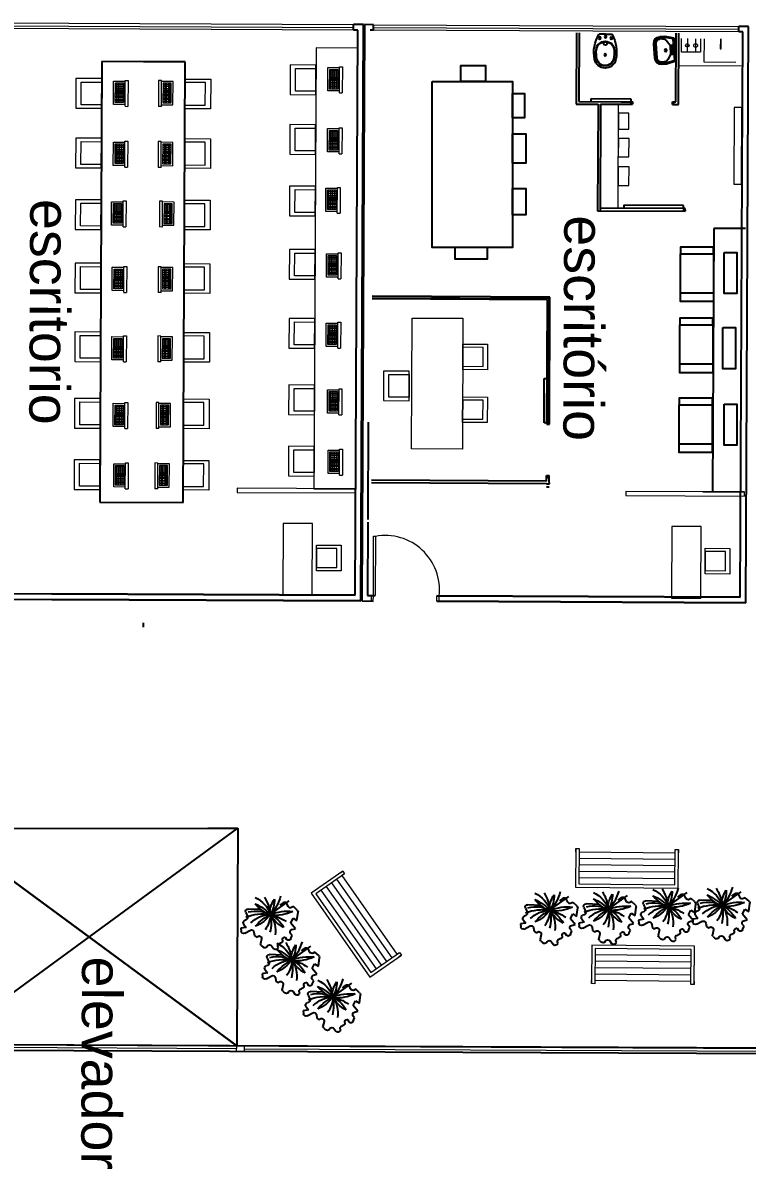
# Model space of a CAD drawing. Header units: metres. Extents: x 322294 to 7190115, y 7390841 to 10157759.
# Drawn here: x 323720.22 to 323731.53, y 7392809.21 to 7392827.11 of the extents above; entities that cross this region are included whole.
import ezdxf

# ---------------------------------------------------------------- set-up
doc = ezdxf.new("R2010")
doc.units = ezdxf.units.M
doc.layers.get('0').update_dxf_attribs({"lineweight": 18})
for name, color, linetype, lineweight in [('ESQUADRIA', 2, 'Continuous', 15), ('linagrossa', 7, 'Continuous', 25), ('MÓVEIS', 7, 'Continuous', 13), ('PISO', 254, 'Continuous', 9), ('VIDRO', 4, 'Continuous', 15)]:
    doc.layers.add(name, color=color, linetype=linetype, lineweight=lineweight)
for name, color, linetype in [('greeb', 92, 'Continuous'), ('HIDRAULICA', 3, 'Continuous'), ('PECAS', 2, 'Continuous')]:
    doc.layers.add(name, color=color, linetype=linetype)
doc.styles.get("Standard").update_dxf_attribs({"font": 'arial.ttf'})

# ---------------------------------------------------------------- blocks, each defined once
blk = doc.blocks.new('tree-pl-31')
at = {"color": 0, "linetype": 'ByBlock'}
for p, q in [((-0.025, 0.096), (-0.862, 0.508)), ((-0.607, 0.471), (-0.458, 0.392)), ((-1.118, 0.086), (-0.991, 0.248)), ((-0.991, 0.248), (-0.91, 0.222)), ((-0.783, 0.29), (-0.75, 0.409)), ((0.314, 0.334), (0.829, 0.44)), ((0.946, 0.317), (0.902, 0.145)), ((0.977, 0.023), (1.035, 0.01)), ((-1.042, -0.33), (-1.136, -0.004)), ((-0.905, -0.207), (-1.042, -0.33)), ((-0.926, -0.64), (-0.782, -0.388)), ((-0.782, -0.388), (-0.905, -0.207)), ((1.118, -0.503), (0.872, -0.418)), ((1.101, -0.136), (1.021, -0.279)), ((1.021, -0.279), (1.238, -0.279)), ((1.238, -0.279), (1.25, -0.398)), ((-0.787, -0.657), (-0.926, -0.64)), ((-0.761, -0.878), (-0.716, -0.812)), ((-0.679, -1.011), (-0.761, -0.878)), ((-0.472, -0.907), (-0.499, -0.99)), ((-0.446, -0.906), (-0.472, -0.907)), ((0.481, -0.835), (0.551, -1.015)), ((0.668, -0.734), (0.62, -0.71)), ((0.74, -0.655), (0.668, -0.734)), ((0.74, -0.513), (0.74, -0.655)), ((-0.214, -1.12), (-0.244, -1.12)), ((-0.14, -1.29), (-0.129, -1.269)), ((-0.077, -1.333), (-0.14, -1.29)), ((0.128, -1.175), (0.069, -1.294)), ((0.32, -1.182), (0.291, -1.15)), ((0.533, -1.094), (0.473, -1.174))]:
    blk.add_line(p, q, dxfattribs=at)
for centre, radius, start, end in [((-0.654, 0.383), 0.1, 62.1589, 164.5493), ((1.134, 1.495), 1.837, 204.0126, 231.1522), ((-1.182, -0.151), 1.219, 11.3557, 42.1465), ((0.929, 0.831), 1.219, 187.747, 218.9832), ((1.485, -0.961), 1.837, 121.9513, 146.5847), ((-1.047, 1.569), 1.837, 303.455, 328.0885), ((1.163, -0.151), 1.219, 124.5644, 168.6443), ((1.805, 0.115), 1.837, 157.6127, 180.8133), ((-1.04, 0.024), 0.1, 141.8627, 196.0799), ((-0.44, -1.708), 1.837, 77.3342, 105.4358), ((-0.44, 1.834), 1.837, 254.5642, 282.6658), ((-0.88, 0.317), 0.1, 252.2434, 344.5493), ((0.679, -1.616), 1.837, 111.5628, 134.1842), ((-1.181, 0.474), 1.219, 305.8088, 342.5666), ((0.68, -0.921), 1.219, 123.7318, 160.4895), ((1.083, -0.411), 1.219, 157.1271, 196.64), ((0.719, -0.892), 1.219, 84.3993, 129.2176), ((-0.565, -1.675), 1.837, 48.9632, 73.7627), ((1.163, 0.343), 1.219, 191.3557, 223.7531), ((1.805, 0.077), 1.837, 179.1867, 202.4381), ((0.558, -1.662), 1.837, 77.2147, 107.9912), ((0.114, -1.127), 1.219, 55.2433, 95.8223), ((0.895, 0.903), 1.219, 222.0761, 257.975), ((0.849, 0.342), 0.1, 345.7453, 101.5547), ((0.999, 0.121), 0.1, 165.7453, 257.3108), ((1.013, -0.088), 0.1, 330.9628, 77.3108), ((0.84, -0.513), 0.1, 71.0828, 180), ((1.151, -0.408), 0.1, 251.0828, 6.0047), ((-0.798, -0.756), 0.1, 325.8594, 83.2062), ((-0.442, -1.006), 0.1, 356.1557, 92.2923), ((0.574, -0.799), 0.1, 62.8336, 201.1591), ((-0.594, -0.959), 0.1, 211.5165, 342.0079), ((-0.242, -1.02), 0.1, 176.1557, 268.7537), ((-0.216, -1.22), 0.1, 330.5417, 88.7537), ((-0.021, -1.25), 0.1, 235.694, 333.9208), ((0.218, -1.219), 0.1, 43.0704, 153.9208), ((0.393, -1.113), 0.1, 223.0704, 322.8351), ((0.453, -1.034), 0.1, 322.8351, 10.9464)]:
    blk.add_arc(centre, radius, start, end, dxfattribs=at)
blk = doc.blocks.new('BANCO DE PRAÇA')
at = {"layer": 'MÓVEIS'}
for p, q in [((-1258.724, -31.249), (-1257.124, -31.249)), ((-1258.724, -31.849), (-1258.724, -31.249)), ((-1258.674, -31.299), (-1257.174, -31.299)), ((-1258.674, -31.849), (-1258.674, -31.299)), ((-1257.174, -31.299), (-1257.174, -31.849)), ((-1257.124, -31.249), (-1257.124, -31.849)), ((-1258.674, -31.399), (-1257.174, -31.399)), ((-1258.674, -31.499), (-1257.174, -31.499)), ((-1258.674, -31.599), (-1257.174, -31.599)), ((-1258.724, -31.799), (-1258.724, -31.849)), ((-1258.724, -31.849), (-1258.674, -31.849)), ((-1258.674, -31.699), (-1257.174, -31.699)), ((-1258.674, -31.799), (-1257.174, -31.799)), ((-1258.674, -31.849), (-1258.674, -31.799)), ((-1257.174, -31.799), (-1257.174, -31.849)), ((-1257.174, -31.849), (-1257.124, -31.849)), ((-1257.124, -31.849), (-1257.124, -31.799))]:
    blk.add_line(p, q, dxfattribs=at)
blk = doc.blocks.new('new block.dwg vaso sanitario')
at = {"layer": 'PECAS', "color": 0}
for q in [(0, 95.742742), (0, -95.742742)]:
    blk.add_line((0, 0), q, dxfattribs=at)
for centre, radius in [((40.000002, 0), 17.500001), ((62.500003, 91.500003), 17.500001), ((325.000014, 0), 15.000001), ((62.500003, -91.500004), 17.500001)]:
    blk.add_circle(centre, radius, dxfattribs=at)
for centre, radius, start, end in [((7.500001, 95.742742), 7.5, 120.612911, 180), ((281.877309, -367.965429), 546.302538, 78.038978, 120.612911), ((257.500011, 0), 145.000006, 94.115245, 180), ((257.500011, 0), 145.000006, 180, 265.884755), ((257.500011, 0), 138.500006, 94.115245, 180), ((257.500011, 0), 138.500006, 180, 265.884755), ((145.000006, 0), 30.000001, 213.541951, 146.458049), ((282.97582, -354.084727), 500.00002, 77.754014, 94.115245), ((282.97582, -354.084727), 493.50002, 77.754014, 94.115245), ((359.829176, 0), 131.170844, 0, 77.754014), ((359.829176, 0), 131.170844, 282.245986, 0), ((359.829176, 0), 137.670844, 0, 77.754014), ((359.829176, 0), 137.670844, 282.245986, 0), ((359.829176, 0), 170.170846, 0, 78.038978), ((359.829176, 0), 170.170846, 281.961022, 0), ((7.500001, -95.742742), 7.5, 180, 239.387089), ((281.877309, 367.965428), 546.302538, 239.387089, 281.961022), ((282.97582, 354.084726), 500.00002, 265.884755, 282.245986), ((282.97582, 354.084726), 493.50002, 265.884755, 282.245986)]:
    blk.add_arc(centre, radius, start, end, dxfattribs=at)
blk = doc.blocks.new('pia de banheiro')
at = {"layer": 'HIDRAULICA', "color": 0}
for p, q in [((-1167.941, -47.098), (-1167.741, -47.048)), ((-1167.941, -47.598), (-1167.941, -47.098)), ((-1167.921, -47.113), (-1167.736, -47.067)), ((-1167.921, -47.582), (-1167.921, -47.113)), ((-1167.841, -47.248), (-1167.767, -47.141)), ((-1167.741, -47.048), (-1167.632, -47.048)), ((-1167.741, -47.068), (-1167.632, -47.068)), ((-1167.685, -47.098), (-1167.632, -47.098)), ((-1167.921, -47.248), (-1167.841, -47.248)), ((-1167.841, -47.248), (-1167.841, -47.448)), ((-1167.541, -47.506), (-1167.541, -47.189)), ((-1167.511, -47.506), (-1167.511, -47.189)), ((-1167.491, -47.506), (-1167.491, -47.189)), ((-1167.941, -47.598), (-1167.741, -47.648)), ((-1167.841, -47.448), (-1167.921, -47.448)), ((-1167.921, -47.582), (-1167.736, -47.628)), ((-1167.841, -47.448), (-1167.771, -47.553)), ((-1167.741, -47.628), (-1167.632, -47.628)), ((-1167.741, -47.648), (-1167.632, -47.648)), ((-1167.687, -47.598), (-1167.632, -47.598))]:
    blk.add_line(p, q, dxfattribs=at)
for centre, radius in [((-1167.881, -47.348), 0.0195), ((-1167.881, -47.298), 0.0183), ((-1167.881, -47.398), 0.0182), ((-1167.741, -47.348), 0.0234)]:
    blk.add_circle(centre, radius, dxfattribs=at)
for centre, radius, start, end in [((-1167.685, -47.198), 0.1, 90, 145.2405), ((-1167.632, -47.189), 0.141, 0, 90), ((-1167.632, -47.189), 0.121, 0, 90), ((-1167.632, -47.189), 0.0914, 0, 90), ((-1167.687, -47.498), 0.1, 213.7272, 270), ((-1167.632, -47.506), 0.0914, 270, 0), ((-1167.632, -47.506), 0.121, 270, 0), ((-1167.632, -47.506), 0.141, 270, 0)]:
    blk.add_arc(centre, radius, start, end, dxfattribs=at)

msp = doc.modelspace()

# ---------------------------------------------------------------- linework, layer by layer
at = {"layer": 'ESQUADRIA'}
msp.add_arc((323725.875, 7392818.257), 0.848, 353.7691, 100.3564, dxfattribs=at)
at = {"layer": 'linagrossa'}
for p, q in [((323725.534, 7392827.083), (323725.38, 7392827.084)), ((323725.38, 7392826.996), (323725.38, 7392827.084)), ((323725.446, 7392826.996), (323725.38, 7392826.996)), ((323725.406, 7392818.171), (323725.446, 7392826.996)), ((323725.493, 7392818.083), (323725.534, 7392827.083)), ((323725.55, 7392827.083), (323725.509, 7392818.083)), ((323725.689, 7392827.082), (323725.55, 7392827.083)), ((323725.689, 7392826.995), (323725.637, 7392826.995)), ((323725.689, 7392826.995), (323725.689, 7392827.082)), ((323728.862, 7392826.955), (323728.857, 7392825.843)), ((323728.903, 7392826.955), (323728.898, 7392825.884)), ((323730.416, 7392825.877), (323730.421, 7392826.948)), ((323730.457, 7392825.835), (323730.462, 7392826.948)), ((323731.395, 7392826.969), (323731.396, 7392827.056)), ((323731.462, 7392826.968), (323731.395, 7392826.969)), ((323731.55, 7392827.056), (323731.396, 7392827.056)), ((323731.421, 7392818.144), (323731.462, 7392826.968)), ((323731.509, 7392818.056), (323731.55, 7392827.056)), ((323721.447, 7392826.507), (323721.416, 7392819.625)), ((323722.749, 7392826.501), (323721.447, 7392826.507)), ((323722.718, 7392819.619), (323722.749, 7392826.501)), ((323728.857, 7392825.843), (323729.198, 7392825.841)), ((323728.898, 7392825.884), (323729.56, 7392825.88)), ((323729.717, 7392825.92), (323729.084, 7392825.923)), ((323729.084, 7392825.923), (323729.084, 7392825.883)), ((323729.198, 7392825.841), (323729.19, 7392824.177)), ((323729.239, 7392825.841), (323729.231, 7392824.177)), ((323729.239, 7392825.841), (323729.56, 7392825.84)), ((323729.56, 7392825.88), (323729.741, 7392825.88)), ((323729.56, 7392825.84), (323729.739, 7392825.839)), ((323729.717, 7392825.88), (323729.717, 7392825.92)), ((323729.717, 7392825.839), (323729.717, 7392825.88)), ((323729.739, 7392825.88), (323729.739, 7392825.839)), ((323729.739, 7392825.839), (323729.739, 7392825.88)), ((323730.36, 7392825.877), (323730.416, 7392825.877)), ((323730.36, 7392825.836), (323730.36, 7392825.877)), ((323730.36, 7392825.836), (323730.457, 7392825.835)), ((323730.381, 7392825.836), (323730.381, 7392825.877)), ((323730.533, 7392824.258), (323729.601, 7392824.263)), ((323729.601, 7392824.263), (323729.601, 7392824.216)), ((323730.533, 7392824.212), (323730.533, 7392824.258)), ((323729.19, 7392824.177), (323730.558, 7392824.171)), ((323730.558, 7392824.212), (323729.231, 7392824.218)), ((323730.533, 7392824.212), (323730.533, 7392824.171)), ((323730.558, 7392824.192), (323730.558, 7392824.212)), ((323730.558, 7392824.192), (323730.558, 7392824.171)), ((323731.005, 7392823.9), (323730.986, 7392819.788)), ((323731.504, 7392823.9), (323731.005, 7392823.9)), ((323728.448, 7392822.829), (323725.671, 7392822.842)), ((323728.407, 7392822.788), (323725.671, 7392822.801)), ((323728.439, 7392820.843), (323728.448, 7392822.829)), ((323728.398, 7392820.843), (323728.407, 7392822.788)), ((323728.358, 7392821.447), (323728.359, 7392821.556)), ((323728.359, 7392821.556), (323728.401, 7392821.555)), ((323728.355, 7392820.866), (323728.358, 7392821.447)), ((323725.609, 7392820.875), (323725.602, 7392819.357)), ((323728.398, 7392820.866), (323728.355, 7392820.866)), ((323728.439, 7392820.866), (323728.398, 7392820.866)), ((323728.418, 7392820.843), (323728.398, 7392820.843)), ((323728.398, 7392820.843), (323728.439, 7392820.843)), ((323728.418, 7392820.843), (323728.418, 7392820.843)), ((323728.394, 7392819.955), (323725.658, 7392819.968)), ((323728.393, 7392819.914), (323725.658, 7392819.927)), ((323728.394, 7392819.955), (323728.394, 7392820.043)), ((323728.394, 7392820.043), (323728.435, 7392820.043)), ((323728.394, 7392820.009), (323728.435, 7392820.009)), ((323728.435, 7392819.955), (323728.435, 7392820.043)), ((323728.44, 7392819.914), (323728.435, 7392819.955)), ((323728.393, 7392819.914), (323728.44, 7392819.914)), ((323728.393, 7392819.867), (323728.434, 7392819.866)), ((323721.416, 7392819.625), (323722.718, 7392819.619)), ((323725.602, 7392819.316), (323725.597, 7392818.17)), ((323719.39, 7392818.2), (323720.667, 7392818.193)), ((323720.667, 7392818.193), (323725.406, 7392818.171)), ((323725.406, 7392818.171), (323720.667, 7392818.193)), ((323725.597, 7392818.17), (323725.717, 7392818.17)), ((323726.683, 7392818.165), (323731.421, 7392818.144)), ((323731.421, 7392818.144), (323726.683, 7392818.165)), ((323719.477, 7392818.112), (323720.667, 7392818.105)), ((323720.667, 7392818.105), (323725.493, 7392818.083)), ((323725.493, 7392818.083), (323720.667, 7392818.105)), ((323725.509, 7392818.083), (323725.688, 7392818.082)), ((323726.683, 7392818.078), (323731.509, 7392818.056)), ((323731.509, 7392818.056), (323726.683, 7392818.078)), ((323722.092, 7392817.742), (323722.092, 7392817.676)), ((323710.236, 7392814.523), (323723.106, 7392814.535)), ((323718.948, 7392814.531), (323723.556, 7392811.135)), ((323723.556, 7392811.135), (323718.948, 7392814.531)), ((323718.951, 7392811.156), (323723.571, 7392814.533)), ((323723.106, 7392814.535), (323723.571, 7392814.533)), ((323723.571, 7392814.533), (323723.556, 7392811.135)), ((323752.76, 7392811.002), (323710.221, 7392811.196)), ((323744.164, 7392811.041), (323718.951, 7392811.156)), ((323752.847, 7392810.914), (323710.096, 7392811.109))]:
    msp.add_line(p, q, dxfattribs=at)
for points in [[(323727.439, 7392826.197), (323727.055, 7392826.197), (323727.055, 7392826.446), (323727.439, 7392826.446)], [(323726.608, 7392826.197), (323727.865, 7392826.197), (323727.865, 7392823.602), (323726.608, 7392823.602)], [(323727.865, 7392826.01), (323728.052, 7392826.01), (323728.052, 7392825.626), (323727.865, 7392825.626)], [(323727.865, 7392825.377), (323728.073, 7392825.377), (323728.073, 7392824.92), (323727.865, 7392824.92)], [(323727.865, 7392824.526), (323728.073, 7392824.526), (323728.073, 7392824.111), (323727.865, 7392824.111)], [(323727.471, 7392823.602), (323726.962, 7392823.602), (323726.962, 7392823.426), (323727.471, 7392823.426)], [(323731.004, 7392823.61), (323730.485, 7392823.61), (323730.485, 7392823.506), (323731.004, 7392823.506)], [(323730.485, 7392823.506), (323731, 7392823.506), (323731, 7392822.759), (323730.485, 7392822.759)], [(323731.171, 7392823.527), (323731.368, 7392823.527), (323731.368, 7392822.883), (323731.171, 7392822.883)], [(323731, 7392822.759), (323730.485, 7392822.759), (323730.485, 7392822.894), (323731, 7392822.894)], [(323730.994, 7392822.5), (323730.475, 7392822.5), (323730.475, 7392822.396), (323730.994, 7392822.396)], [(323730.475, 7392822.396), (323730.99, 7392822.396), (323730.99, 7392821.648), (323730.475, 7392821.648)], [(323731.15, 7392822.352), (323731.347, 7392822.352), (323731.347, 7392821.708), (323731.15, 7392821.708)], [(323730.99, 7392821.648), (323730.475, 7392821.648), (323730.475, 7392821.784), (323730.99, 7392821.784)], [(323730.984, 7392821.251), (323730.465, 7392821.251), (323730.465, 7392821.148), (323730.984, 7392821.148)], [(323730.465, 7392821.148), (323730.98, 7392821.148), (323730.98, 7392820.4), (323730.465, 7392820.4)], [(323731.171, 7392821.158), (323731.368, 7392821.158), (323731.368, 7392820.514), (323731.171, 7392820.514)], [(323730.98, 7392820.4), (323730.465, 7392820.4), (323730.465, 7392820.535), (323730.98, 7392820.535)]]:
    msp.add_lwpolyline(points, close=True, dxfattribs=at)
at = {"layer": 'PISO'}
for p, q in [((323730.502, 7392826.654), (323730.503, 7392826.864)), ((323730.594, 7392826.864), (323730.593, 7392826.654)), ((323730.723, 7392826.863), (323730.722, 7392826.653)), ((323730.799, 7392826.863), (323730.798, 7392826.653)), ((323730.857, 7392826.495), (323730.859, 7392826.863)), ((323731.109, 7392826.862), (323731.108, 7392826.703)), ((323731.12, 7392826.703), (323731.121, 7392826.862)), ((323724.794, 7392826.719), (323724.762, 7392819.836)), ((323725.445, 7392826.716), (323724.794, 7392826.719)), ((323730.793, 7392826.653), (323730.502, 7392826.654)), ((323731.108, 7392826.703), (323731.12, 7392826.703)), ((323721.447, 7392826.507), (323721.416, 7392819.625)), ((323722.098, 7392826.504), (323721.447, 7392826.507)), ((323722.098, 7392826.504), (323722.749, 7392826.501)), ((323722.749, 7392826.501), (323722.718, 7392819.619)), ((323724.978, 7392826.048), (323724.979, 7392826.412)), ((323724.979, 7392826.412), (323725.16, 7392826.411)), ((323725.005, 7392826.077), (323725.007, 7392826.384)), ((323725.007, 7392826.384), (323725.136, 7392826.384)), ((323725.027, 7392826.077), (323725.028, 7392826.384)), ((323725.051, 7392826.384), (323725.05, 7392826.077)), ((323725.081, 7392826.077), (323725.083, 7392826.384)), ((323725.108, 7392826.384), (323725.106, 7392826.077)), ((323725.136, 7392826.384), (323725.134, 7392826.076)), ((323725.158, 7392826.019), (323725.16, 7392826.424)), ((323725.16, 7392826.424), (323725.206, 7392826.424)), ((323725.206, 7392826.424), (323725.202, 7392826.019)), ((323730.459, 7392826.443), (323731.447, 7392826.439)), ((323731.353, 7392826.492), (323730.857, 7392826.495)), ((323721.631, 7392825.836), (323721.632, 7392826.2)), ((323721.632, 7392826.2), (323721.813, 7392826.199)), ((323721.811, 7392825.808), (323721.813, 7392826.213)), ((323721.813, 7392826.213), (323721.859, 7392826.212)), ((323721.859, 7392826.212), (323721.855, 7392825.807)), ((323722.334, 7392826.21), (323722.334, 7392825.805)), ((323722.38, 7392826.21), (323722.334, 7392826.21)), ((323722.378, 7392825.805), (323722.38, 7392826.21)), ((323722.561, 7392826.196), (323722.38, 7392826.197)), ((323722.559, 7392825.832), (323722.561, 7392826.196)), ((323725.006, 7392826.298), (323725.135, 7392826.298)), ((323725.006, 7392826.271), (323725.135, 7392826.27)), ((323725.006, 7392826.251), (323725.135, 7392826.25)), ((323725.006, 7392826.231), (323725.135, 7392826.23)), ((323725.135, 7392826.207), (323725.006, 7392826.208)), ((323725.007, 7392826.361), (323725.136, 7392826.36)), ((323725.007, 7392826.331), (323725.135, 7392826.331)), ((323721.659, 7392825.865), (323721.66, 7392826.172)), ((323721.659, 7392826.019), (323721.788, 7392826.018)), ((323721.66, 7392826.172), (323721.789, 7392826.172)), ((323721.66, 7392826.149), (323721.789, 7392826.148)), ((323721.66, 7392826.119), (323721.789, 7392826.119)), ((323721.66, 7392826.087), (323721.789, 7392826.086)), ((323721.66, 7392826.059), (323721.788, 7392826.058)), ((323721.66, 7392826.039), (323721.788, 7392826.039)), ((323721.68, 7392825.865), (323721.682, 7392826.172)), ((323721.704, 7392826.172), (323721.703, 7392825.865)), ((323721.734, 7392825.865), (323721.736, 7392826.172)), ((323721.761, 7392826.172), (323721.76, 7392825.865)), ((323721.789, 7392826.172), (323721.787, 7392825.865)), ((323722.404, 7392826.169), (323722.403, 7392825.862)), ((323722.532, 7392826.015), (323722.403, 7392826.015)), ((323722.533, 7392826.168), (323722.404, 7392826.169)), ((323722.533, 7392826.145), (323722.404, 7392826.145)), ((323722.533, 7392826.115), (323722.404, 7392826.116)), ((323722.533, 7392826.083), (323722.404, 7392826.083)), ((323722.532, 7392826.055), (323722.404, 7392826.055)), ((323722.532, 7392826.035), (323722.404, 7392826.036)), ((323722.432, 7392826.169), (323722.43, 7392825.862)), ((323722.456, 7392825.862), (323722.457, 7392826.169)), ((323722.489, 7392826.169), (323722.487, 7392825.861)), ((323722.51, 7392825.861), (323722.511, 7392826.168)), ((323722.531, 7392825.861), (323722.533, 7392826.168)), ((323725.158, 7392826.047), (323724.978, 7392826.048)), ((323725.134, 7392826.076), (323725.005, 7392826.077)), ((323725.006, 7392826.182), (323725.135, 7392826.182)), ((323725.135, 7392826.155), (323725.006, 7392826.155)), ((323725.006, 7392826.128), (323725.134, 7392826.127)), ((323725.134, 7392826.104), (323725.006, 7392826.104)), ((323725.158, 7392826.019), (323725.202, 7392826.019)), ((323721.811, 7392825.835), (323721.631, 7392825.836)), ((323721.788, 7392825.996), (323721.659, 7392825.996)), ((323721.659, 7392825.971), (323721.788, 7392825.97)), ((323721.788, 7392825.943), (323721.659, 7392825.944)), ((323721.659, 7392825.916), (323721.788, 7392825.915)), ((323721.788, 7392825.892), (323721.659, 7392825.892)), ((323721.787, 7392825.865), (323721.659, 7392825.865)), ((323722.379, 7392825.833), (323722.559, 7392825.832)), ((323722.403, 7392825.993), (323722.532, 7392825.992)), ((323722.532, 7392825.967), (323722.403, 7392825.967)), ((323722.403, 7392825.94), (323722.532, 7392825.94)), ((323722.532, 7392825.912), (323722.403, 7392825.913)), ((323722.403, 7392825.889), (323722.532, 7392825.888)), ((323722.403, 7392825.862), (323722.531, 7392825.861)), ((323721.811, 7392825.808), (323721.855, 7392825.807)), ((323722.378, 7392825.805), (323722.334, 7392825.805)), ((323724.973, 7392825.096), (323724.975, 7392825.46)), ((323724.975, 7392825.46), (323725.155, 7392825.459)), ((323725.001, 7392825.125), (323725.003, 7392825.432)), ((323725.002, 7392825.409), (323725.131, 7392825.408)), ((323725.002, 7392825.379), (323725.131, 7392825.379)), ((323725.002, 7392825.346), (323725.131, 7392825.346)), ((323725.002, 7392825.319), (323725.131, 7392825.318)), ((323725.002, 7392825.299), (323725.131, 7392825.299)), ((323725.003, 7392825.432), (323725.131, 7392825.432)), ((323725.023, 7392825.125), (323725.024, 7392825.432)), ((323725.047, 7392825.432), (323725.045, 7392825.125)), ((323725.077, 7392825.125), (323725.078, 7392825.432)), ((323725.104, 7392825.432), (323725.102, 7392825.125)), ((323725.131, 7392825.432), (323725.13, 7392825.125)), ((323725.154, 7392825.067), (323725.155, 7392825.473)), ((323725.155, 7392825.473), (323725.202, 7392825.472)), ((323725.202, 7392825.472), (323725.198, 7392825.067)), ((323721.626, 7392824.884), (323721.628, 7392825.248)), ((323721.628, 7392825.248), (323721.809, 7392825.248)), ((323721.654, 7392824.913), (323721.656, 7392825.221)), ((323721.655, 7392825.135), (323721.784, 7392825.134)), ((323721.656, 7392825.221), (323721.785, 7392825.22)), ((323721.656, 7392825.197), (323721.784, 7392825.196)), ((323721.656, 7392825.168), (323721.784, 7392825.167)), ((323721.676, 7392824.913), (323721.677, 7392825.221)), ((323721.7, 7392825.22), (323721.699, 7392824.913)), ((323721.73, 7392824.913), (323721.732, 7392825.22)), ((323721.757, 7392825.22), (323721.755, 7392824.913)), ((323721.785, 7392825.22), (323721.783, 7392824.913)), ((323721.807, 7392824.856), (323721.809, 7392825.261)), ((323721.809, 7392825.261), (323721.855, 7392825.261)), ((323721.855, 7392825.261), (323721.851, 7392824.856)), ((323722.33, 7392825.258), (323722.33, 7392824.853)), ((323722.376, 7392825.258), (323722.33, 7392825.258)), ((323722.374, 7392824.853), (323722.376, 7392825.258)), ((323722.556, 7392825.244), (323722.376, 7392825.245)), ((323722.4, 7392825.217), (323722.398, 7392824.91)), ((323722.528, 7392825.131), (323722.399, 7392825.131)), ((323722.529, 7392825.217), (323722.4, 7392825.217)), ((323722.528, 7392825.193), (323722.4, 7392825.194)), ((323722.528, 7392825.164), (323722.4, 7392825.164)), ((323722.428, 7392825.217), (323722.426, 7392824.91)), ((323722.451, 7392824.91), (323722.453, 7392825.217)), ((323722.484, 7392825.217), (323722.483, 7392824.91)), ((323722.506, 7392824.91), (323722.507, 7392825.217)), ((323722.527, 7392824.909), (323722.529, 7392825.217)), ((323722.555, 7392824.88), (323722.556, 7392825.244)), ((323725.13, 7392825.203), (323725.001, 7392825.204)), ((323725.001, 7392825.176), (323725.13, 7392825.175)), ((323725.13, 7392825.152), (323725.001, 7392825.152)), ((323725.13, 7392825.125), (323725.001, 7392825.125)), ((323725.002, 7392825.279), (323725.131, 7392825.278)), ((323725.131, 7392825.255), (323725.002, 7392825.256)), ((323725.002, 7392825.231), (323725.13, 7392825.23)), ((323721.655, 7392825.107), (323721.784, 7392825.107)), ((323721.655, 7392825.088), (323721.784, 7392825.087)), ((323721.655, 7392825.067), (323721.784, 7392825.066)), ((323721.784, 7392825.044), (323721.655, 7392825.044)), ((323721.655, 7392825.019), (323721.784, 7392825.018)), ((323721.784, 7392824.991), (323721.655, 7392824.992)), ((323721.655, 7392824.964), (323721.783, 7392824.964)), ((323721.783, 7392824.94), (323721.655, 7392824.941)), ((323722.528, 7392825.103), (323722.399, 7392825.104)), ((323722.528, 7392825.083), (323722.399, 7392825.084)), ((323722.528, 7392825.063), (323722.399, 7392825.064)), ((323722.399, 7392825.041), (323722.528, 7392825.04)), ((323722.528, 7392825.015), (323722.399, 7392825.015)), ((323722.399, 7392824.988), (323722.528, 7392824.988)), ((323722.527, 7392824.96), (323722.399, 7392824.961)), ((323725.154, 7392825.095), (323724.973, 7392825.096)), ((323725.154, 7392825.067), (323725.198, 7392825.067)), ((323721.807, 7392824.883), (323721.626, 7392824.884)), ((323721.783, 7392824.913), (323721.654, 7392824.913)), ((323721.807, 7392824.856), (323721.851, 7392824.856)), ((323722.374, 7392824.853), (323722.33, 7392824.853)), ((323722.374, 7392824.881), (323722.555, 7392824.88)), ((323722.398, 7392824.91), (323722.527, 7392824.909)), ((323722.399, 7392824.937), (323722.527, 7392824.937)), ((323724.945, 7392824.166), (323724.947, 7392824.53)), ((323724.947, 7392824.53), (323725.127, 7392824.529)), ((323724.973, 7392824.195), (323724.974, 7392824.502)), ((323724.974, 7392824.502), (323725.103, 7392824.501)), ((323724.974, 7392824.478), (323725.103, 7392824.478)), ((323724.974, 7392824.449), (323725.103, 7392824.448)), ((323724.974, 7392824.416), (323725.103, 7392824.415)), ((323724.994, 7392824.195), (323724.996, 7392824.502)), ((323725.018, 7392824.502), (323725.017, 7392824.195)), ((323725.049, 7392824.194), (323725.05, 7392824.502)), ((323725.075, 7392824.501), (323725.074, 7392824.194)), ((323725.103, 7392824.501), (323725.102, 7392824.194)), ((323725.125, 7392824.137), (323725.127, 7392824.542)), ((323725.127, 7392824.542), (323725.173, 7392824.542)), ((323725.173, 7392824.542), (323725.17, 7392824.137)), ((323721.598, 7392823.954), (323721.6, 7392824.318)), ((323721.6, 7392824.318), (323721.78, 7392824.317)), ((323721.626, 7392823.983), (323721.628, 7392824.29)), ((323721.627, 7392824.267), (323721.756, 7392824.266)), ((323721.627, 7392824.237), (323721.756, 7392824.237)), ((323721.628, 7392824.29), (323721.756, 7392824.29)), ((323721.648, 7392823.983), (323721.649, 7392824.29)), ((323721.672, 7392824.29), (323721.67, 7392823.983)), ((323721.702, 7392823.983), (323721.703, 7392824.29)), ((323721.729, 7392824.29), (323721.727, 7392823.983)), ((323721.756, 7392824.29), (323721.755, 7392823.982)), ((323721.779, 7392823.925), (323721.781, 7392824.33)), ((323721.781, 7392824.33), (323721.827, 7392824.33)), ((323721.827, 7392824.33), (323721.823, 7392823.925)), ((323722.35, 7392824.328), (323722.35, 7392823.923)), ((323722.396, 7392824.328), (323722.35, 7392824.328)), ((323722.394, 7392823.922), (323722.396, 7392824.328)), ((323722.576, 7392824.313), (323722.396, 7392824.314)), ((323722.42, 7392824.286), (323722.418, 7392823.979)), ((323722.548, 7392824.262), (323722.419, 7392824.263)), ((323722.548, 7392824.233), (323722.419, 7392824.233)), ((323722.548, 7392824.286), (323722.42, 7392824.286)), ((323722.447, 7392824.286), (323722.446, 7392823.979)), ((323722.471, 7392823.979), (323722.473, 7392824.286)), ((323722.504, 7392824.286), (323722.503, 7392823.979)), ((323722.525, 7392823.979), (323722.527, 7392824.286)), ((323722.547, 7392823.979), (323722.548, 7392824.286)), ((323722.575, 7392823.949), (323722.576, 7392824.313)), ((323725.102, 7392824.325), (323724.973, 7392824.326)), ((323724.973, 7392824.3), (323725.102, 7392824.3)), ((323725.102, 7392824.273), (323724.973, 7392824.273)), ((323724.973, 7392824.245), (323725.102, 7392824.245)), ((323725.102, 7392824.221), (323724.973, 7392824.222)), ((323724.974, 7392824.388), (323725.103, 7392824.388)), ((323724.974, 7392824.369), (323725.102, 7392824.368)), ((323724.974, 7392824.348), (323725.102, 7392824.348)), ((323721.627, 7392824.204), (323721.756, 7392824.204)), ((323721.627, 7392824.177), (323721.756, 7392824.176)), ((323721.627, 7392824.157), (323721.756, 7392824.156)), ((323721.627, 7392824.137), (323721.756, 7392824.136)), ((323721.756, 7392824.113), (323721.627, 7392824.114)), ((323721.627, 7392824.089), (323721.755, 7392824.088)), ((323721.755, 7392824.061), (323721.627, 7392824.061)), ((323722.418, 7392824.058), (323722.547, 7392824.057)), ((323722.548, 7392824.2), (323722.419, 7392824.201)), ((323722.548, 7392824.172), (323722.419, 7392824.173)), ((323722.548, 7392824.153), (323722.419, 7392824.153)), ((323722.548, 7392824.132), (323722.419, 7392824.133)), ((323722.419, 7392824.11), (323722.547, 7392824.11)), ((323722.547, 7392824.084), (323722.419, 7392824.085)), ((323725.126, 7392824.165), (323724.945, 7392824.166)), ((323725.102, 7392824.194), (323724.973, 7392824.195)), ((323725.125, 7392824.137), (323725.17, 7392824.137)), ((323721.779, 7392823.953), (323721.598, 7392823.954)), ((323721.626, 7392824.034), (323721.755, 7392824.033)), ((323721.755, 7392824.01), (323721.626, 7392824.01)), ((323721.755, 7392823.982), (323721.626, 7392823.983)), ((323721.779, 7392823.925), (323721.823, 7392823.925)), ((323722.394, 7392823.922), (323722.35, 7392823.923)), ((323722.394, 7392823.95), (323722.575, 7392823.949)), ((323722.547, 7392824.03), (323722.418, 7392824.03)), ((323722.418, 7392824.006), (323722.547, 7392824.006)), ((323722.418, 7392823.979), (323722.547, 7392823.979)), ((323725.137, 7392823.113), (323725.139, 7392823.518)), ((323725.139, 7392823.518), (323725.185, 7392823.517)), ((323725.185, 7392823.517), (323725.181, 7392823.112)), ((323724.957, 7392823.141), (323724.958, 7392823.505)), ((323724.958, 7392823.505), (323725.139, 7392823.504)), ((323724.985, 7392823.17), (323724.986, 7392823.477)), ((323724.985, 7392823.344), (323725.114, 7392823.344)), ((323724.986, 7392823.477), (323725.115, 7392823.477)), ((323724.986, 7392823.454), (323725.115, 7392823.453)), ((323724.986, 7392823.424), (323725.115, 7392823.424)), ((323724.986, 7392823.392), (323725.114, 7392823.391)), ((323724.986, 7392823.364), (323725.114, 7392823.363)), ((323725.006, 7392823.17), (323725.008, 7392823.477)), ((323725.03, 7392823.477), (323725.029, 7392823.17)), ((323725.06, 7392823.17), (323725.062, 7392823.477)), ((323725.087, 7392823.477), (323725.086, 7392823.17)), ((323725.115, 7392823.477), (323725.113, 7392823.17)), ((323721.61, 7392822.929), (323721.612, 7392823.293)), ((323721.612, 7392823.293), (323721.792, 7392823.293)), ((323721.638, 7392822.959), (323721.639, 7392823.266)), ((323721.639, 7392823.266), (323721.768, 7392823.265)), ((323721.639, 7392823.242), (323721.768, 7392823.241)), ((323721.639, 7392823.213), (323721.768, 7392823.212)), ((323721.639, 7392823.18), (323721.768, 7392823.179)), ((323721.639, 7392823.152), (323721.768, 7392823.152)), ((323721.659, 7392822.958), (323721.661, 7392823.266)), ((323721.683, 7392823.265), (323721.682, 7392822.958)), ((323721.714, 7392822.958), (323721.715, 7392823.265)), ((323721.74, 7392823.265), (323721.739, 7392822.958)), ((323721.768, 7392823.265), (323721.767, 7392822.958)), ((323721.79, 7392822.901), (323721.792, 7392823.306)), ((323721.792, 7392823.306), (323721.838, 7392823.306)), ((323721.838, 7392823.306), (323721.835, 7392822.901)), ((323722.329, 7392823.303), (323722.329, 7392822.898)), ((323722.375, 7392823.303), (323722.329, 7392823.303)), ((323722.373, 7392822.898), (323722.375, 7392823.303)), ((323722.555, 7392823.289), (323722.375, 7392823.29)), ((323722.398, 7392823.262), (323722.397, 7392822.955)), ((323722.527, 7392823.262), (323722.398, 7392823.262)), ((323722.527, 7392823.238), (323722.398, 7392823.238)), ((323722.527, 7392823.209), (323722.398, 7392823.209)), ((323722.527, 7392823.176), (323722.398, 7392823.176)), ((323722.527, 7392823.148), (323722.398, 7392823.149)), ((323722.426, 7392823.262), (323722.425, 7392822.955)), ((323722.45, 7392822.955), (323722.451, 7392823.262)), ((323722.483, 7392823.262), (323722.482, 7392822.955)), ((323722.504, 7392822.955), (323722.506, 7392823.262)), ((323722.526, 7392822.954), (323722.527, 7392823.262)), ((323722.553, 7392822.925), (323722.555, 7392823.289)), ((323724.985, 7392823.324), (323725.114, 7392823.323)), ((323725.114, 7392823.3), (323724.985, 7392823.301)), ((323724.985, 7392823.276), (323725.114, 7392823.275)), ((323725.114, 7392823.248), (323724.985, 7392823.249)), ((323724.985, 7392823.221), (323725.114, 7392823.22)), ((323725.114, 7392823.197), (323724.985, 7392823.197)), ((323725.113, 7392823.17), (323724.985, 7392823.17)), ((323721.767, 7392823.089), (323721.638, 7392823.089)), ((323721.638, 7392823.064), (323721.767, 7392823.063)), ((323721.767, 7392823.036), (323721.638, 7392823.037)), ((323721.638, 7392823.009), (323721.767, 7392823.009)), ((323721.767, 7392822.985), (323721.638, 7392822.986)), ((323721.639, 7392823.133), (323721.767, 7392823.132)), ((323721.639, 7392823.112), (323721.767, 7392823.112)), ((323722.397, 7392823.033), (323722.526, 7392823.033)), ((323722.526, 7392823.005), (323722.397, 7392823.006)), ((323722.397, 7392822.982), (323722.526, 7392822.982)), ((323722.527, 7392823.128), (323722.398, 7392823.129)), ((323722.527, 7392823.108), (323722.398, 7392823.109)), ((323722.398, 7392823.086), (323722.526, 7392823.085)), ((323722.526, 7392823.06), (323722.398, 7392823.06)), ((323725.137, 7392823.14), (323724.957, 7392823.141)), ((323725.137, 7392823.113), (323725.181, 7392823.112)), ((323721.791, 7392822.928), (323721.61, 7392822.929)), ((323721.767, 7392822.958), (323721.638, 7392822.959)), ((323721.79, 7392822.901), (323721.835, 7392822.901)), ((323722.373, 7392822.898), (323722.329, 7392822.898)), ((323722.373, 7392822.926), (323722.553, 7392822.925)), ((323722.397, 7392822.955), (323722.526, 7392822.954)), ((323725.132, 7392822.03), (323725.134, 7392822.435)), ((323725.134, 7392822.435), (323725.18, 7392822.435)), ((323725.18, 7392822.435), (323725.176, 7392822.03)), ((323724.952, 7392822.058), (323724.953, 7392822.423)), ((323724.953, 7392822.423), (323725.134, 7392822.422)), ((323724.98, 7392822.088), (323724.981, 7392822.395)), ((323724.981, 7392822.395), (323725.11, 7392822.394)), ((323724.981, 7392822.371), (323725.11, 7392822.371)), ((323724.981, 7392822.342), (323725.11, 7392822.341)), ((323724.981, 7392822.309), (323725.109, 7392822.308)), ((323724.981, 7392822.281), (323725.109, 7392822.281)), ((323724.981, 7392822.262), (323725.109, 7392822.261)), ((323725.001, 7392822.088), (323725.003, 7392822.395)), ((323725.025, 7392822.395), (323725.024, 7392822.087)), ((323725.055, 7392822.087), (323725.057, 7392822.394)), ((323725.082, 7392822.394), (323725.081, 7392822.087)), ((323725.11, 7392822.394), (323725.108, 7392822.087)), ((323721.605, 7392821.847), (323721.607, 7392822.211)), ((323721.607, 7392822.211), (323721.787, 7392822.21)), ((323721.633, 7392821.876), (323721.634, 7392822.183)), ((323721.634, 7392822.183), (323721.763, 7392822.182)), ((323721.634, 7392822.159), (323721.763, 7392822.159)), ((323721.634, 7392822.13), (323721.763, 7392822.129)), ((323721.634, 7392822.097), (323721.763, 7392822.097)), ((323721.654, 7392821.876), (323721.656, 7392822.183)), ((323721.679, 7392822.183), (323721.677, 7392821.876)), ((323721.709, 7392821.876), (323721.71, 7392822.183)), ((323721.735, 7392822.183), (323721.734, 7392821.875)), ((323721.763, 7392822.182), (323721.762, 7392821.875)), ((323721.785, 7392821.818), (323721.787, 7392822.223)), ((323721.787, 7392822.223), (323721.833, 7392822.223)), ((323721.833, 7392822.223), (323721.83, 7392821.818)), ((323722.324, 7392822.221), (323722.324, 7392821.816)), ((323722.37, 7392822.22), (323722.324, 7392822.221)), ((323722.368, 7392821.815), (323722.37, 7392822.22)), ((323722.55, 7392822.206), (323722.37, 7392822.207)), ((323722.394, 7392822.179), (323722.392, 7392821.872)), ((323722.522, 7392822.155), (323722.393, 7392822.156)), ((323722.522, 7392822.126), (323722.393, 7392822.126)), ((323722.522, 7392822.093), (323722.393, 7392822.094)), ((323722.522, 7392822.179), (323722.394, 7392822.179)), ((323722.421, 7392822.179), (323722.42, 7392821.872)), ((323722.445, 7392821.872), (323722.447, 7392822.179)), ((323722.478, 7392822.179), (323722.477, 7392821.872)), ((323722.499, 7392821.872), (323722.501, 7392822.179)), ((323722.521, 7392821.872), (323722.522, 7392822.179)), ((323722.549, 7392821.842), (323722.55, 7392822.206)), ((323724.98, 7392822.241), (323725.109, 7392822.241)), ((323725.109, 7392822.218), (323724.98, 7392822.218)), ((323724.98, 7392822.193), (323725.109, 7392822.192)), ((323725.109, 7392822.165), (323724.98, 7392822.166)), ((323724.98, 7392822.138), (323725.109, 7392822.138)), ((323725.109, 7392822.114), (323724.98, 7392822.115)), ((323725.108, 7392822.087), (323724.98, 7392822.088)), ((323721.633, 7392821.981), (323721.762, 7392821.981)), ((323721.762, 7392821.954), (323721.633, 7392821.954)), ((323721.633, 7392821.927), (323721.762, 7392821.926)), ((323721.762, 7392821.902), (323721.633, 7392821.903)), ((323721.634, 7392822.07), (323721.763, 7392822.069)), ((323721.634, 7392822.05), (323721.763, 7392822.049)), ((323721.634, 7392822.029), (323721.762, 7392822.029)), ((323721.762, 7392822.006), (323721.634, 7392822.007)), ((323722.392, 7392821.951), (323722.521, 7392821.95)), ((323722.521, 7392821.922), (323722.392, 7392821.923)), ((323722.392, 7392821.899), (323722.521, 7392821.899)), ((323722.522, 7392822.065), (323722.393, 7392822.066)), ((323722.522, 7392822.046), (323722.393, 7392822.046)), ((323722.522, 7392822.025), (323722.393, 7392822.026)), ((323722.393, 7392822.003), (323722.521, 7392822.003)), ((323722.521, 7392821.977), (323722.393, 7392821.978)), ((323725.132, 7392822.058), (323724.952, 7392822.058)), ((323725.132, 7392822.03), (323725.176, 7392822.03)), ((323721.786, 7392821.846), (323721.605, 7392821.847)), ((323721.762, 7392821.875), (323721.633, 7392821.876)), ((323721.785, 7392821.818), (323721.83, 7392821.818)), ((323722.368, 7392821.815), (323722.324, 7392821.816)), ((323722.368, 7392821.843), (323722.549, 7392821.842)), ((323722.392, 7392821.872), (323722.521, 7392821.872)), ((323724.971, 7392821.018), (323724.973, 7392821.382)), ((323724.973, 7392821.382), (323725.153, 7392821.381)), ((323725.151, 7392820.989), (323725.153, 7392821.394)), ((323725.153, 7392821.394), (323725.199, 7392821.394)), ((323725.199, 7392821.394), (323725.196, 7392820.989)), ((323721.805, 7392820.777), (323721.807, 7392821.183)), ((323721.807, 7392821.183), (323721.853, 7392821.182)), ((323721.853, 7392821.182), (323721.849, 7392820.777)), ((323722.295, 7392821.18), (323722.295, 7392820.775)), ((323722.341, 7392821.18), (323722.295, 7392821.18)), ((323722.339, 7392820.775), (323722.341, 7392821.18)), ((323724.999, 7392821.047), (323725, 7392821.354)), ((323725, 7392821.354), (323725.129, 7392821.353)), ((323725, 7392821.33), (323725.129, 7392821.33)), ((323725, 7392821.301), (323725.129, 7392821.3)), ((323725, 7392821.268), (323725.129, 7392821.268)), ((323725, 7392821.241), (323725.129, 7392821.24)), ((323725, 7392821.221), (323725.129, 7392821.22)), ((323725, 7392821.201), (323725.128, 7392821.2)), ((323725.02, 7392821.047), (323725.022, 7392821.354)), ((323725.045, 7392821.354), (323725.043, 7392821.047)), ((323725.075, 7392821.047), (323725.076, 7392821.354)), ((323725.101, 7392821.354), (323725.1, 7392821.046)), ((323725.129, 7392821.353), (323725.128, 7392821.046)), ((323721.624, 7392820.806), (323721.626, 7392821.17)), ((323721.626, 7392821.17), (323721.806, 7392821.169)), ((323721.652, 7392820.835), (323721.654, 7392821.142)), ((323721.653, 7392821.119), (323721.782, 7392821.118)), ((323721.653, 7392821.089), (323721.782, 7392821.089)), ((323721.653, 7392821.056), (323721.782, 7392821.056)), ((323721.653, 7392821.029), (323721.782, 7392821.028)), ((323721.653, 7392821.009), (323721.782, 7392821.009)), ((323721.654, 7392821.142), (323721.782, 7392821.142)), ((323721.674, 7392820.835), (323721.675, 7392821.142)), ((323721.698, 7392821.142), (323721.696, 7392820.835)), ((323721.728, 7392820.835), (323721.729, 7392821.142)), ((323721.755, 7392821.142), (323721.753, 7392820.835)), ((323721.782, 7392821.142), (323721.781, 7392820.835)), ((323722.521, 7392821.166), (323722.341, 7392821.167)), ((323722.365, 7392821.139), (323722.363, 7392820.832)), ((323722.493, 7392821.053), (323722.364, 7392821.053)), ((323722.493, 7392821.025), (323722.364, 7392821.026)), ((323722.493, 7392821.005), (323722.364, 7392821.006)), ((323722.494, 7392821.138), (323722.365, 7392821.139)), ((323722.493, 7392821.115), (323722.365, 7392821.115)), ((323722.493, 7392821.085), (323722.365, 7392821.086)), ((323722.393, 7392821.139), (323722.391, 7392820.832)), ((323722.416, 7392820.832), (323722.418, 7392821.139)), ((323722.449, 7392821.139), (323722.448, 7392820.832)), ((323722.471, 7392820.831), (323722.472, 7392821.139)), ((323722.492, 7392820.831), (323722.494, 7392821.138)), ((323722.52, 7392820.802), (323722.521, 7392821.166)), ((323725.152, 7392821.017), (323724.971, 7392821.018)), ((323724.999, 7392821.152), (323725.128, 7392821.152)), ((323725.128, 7392821.125), (323724.999, 7392821.125)), ((323724.999, 7392821.098), (323725.128, 7392821.097)), ((323725.128, 7392821.073), (323724.999, 7392821.074)), ((323725.128, 7392821.046), (323724.999, 7392821.047)), ((323725.128, 7392821.177), (323725, 7392821.178)), ((323721.652, 7392820.886), (323721.781, 7392820.885)), ((323721.781, 7392820.862), (323721.652, 7392820.862)), ((323721.781, 7392820.835), (323721.652, 7392820.835)), ((323721.653, 7392820.989), (323721.782, 7392820.988)), ((323721.782, 7392820.965), (323721.653, 7392820.966)), ((323721.653, 7392820.941), (323721.781, 7392820.94)), ((323721.781, 7392820.913), (323721.653, 7392820.914)), ((323722.363, 7392820.859), (323722.492, 7392820.858)), ((323722.363, 7392820.832), (323722.492, 7392820.831)), ((323722.493, 7392820.985), (323722.364, 7392820.985)), ((323722.364, 7392820.963), (323722.493, 7392820.962)), ((323722.493, 7392820.937), (323722.364, 7392820.937)), ((323722.364, 7392820.91), (323722.493, 7392820.91)), ((323722.492, 7392820.882), (323722.364, 7392820.883)), ((323725.151, 7392820.989), (323725.196, 7392820.989)), ((323721.805, 7392820.805), (323721.624, 7392820.806)), ((323721.805, 7392820.777), (323721.849, 7392820.777)), ((323722.339, 7392820.775), (323722.295, 7392820.775)), ((323722.339, 7392820.803), (323722.52, 7392820.802)), ((323724.981, 7392820.075), (323724.982, 7392820.439)), ((323724.982, 7392820.439), (323725.163, 7392820.438)), ((323725.009, 7392820.104), (323725.01, 7392820.411)), ((323725.009, 7392820.298), (323725.138, 7392820.297)), ((323725.01, 7392820.411), (323725.139, 7392820.411)), ((323725.01, 7392820.388), (323725.139, 7392820.387)), ((323725.01, 7392820.358), (323725.138, 7392820.358)), ((323725.01, 7392820.326), (323725.138, 7392820.325)), ((323725.03, 7392820.104), (323725.031, 7392820.411)), ((323725.054, 7392820.411), (323725.053, 7392820.104)), ((323725.084, 7392820.104), (323725.086, 7392820.411)), ((323725.111, 7392820.411), (323725.11, 7392820.104)), ((323725.139, 7392820.411), (323725.137, 7392820.104)), ((323725.161, 7392820.047), (323725.163, 7392820.452)), ((323725.163, 7392820.452), (323725.209, 7392820.451)), ((323725.209, 7392820.451), (323725.205, 7392820.046)), ((323721.634, 7392819.863), (323721.636, 7392820.227)), ((323721.636, 7392820.227), (323721.816, 7392820.227)), ((323721.662, 7392819.893), (323721.663, 7392820.2)), ((323721.663, 7392820.2), (323721.792, 7392820.199)), ((323721.663, 7392820.176), (323721.792, 7392820.175)), ((323721.663, 7392820.147), (323721.792, 7392820.146)), ((323721.663, 7392820.114), (323721.792, 7392820.113)), ((323721.683, 7392819.892), (323721.685, 7392820.2)), ((323721.707, 7392820.199), (323721.706, 7392819.892)), ((323721.738, 7392819.892), (323721.739, 7392820.199)), ((323721.764, 7392820.199), (323721.763, 7392819.892)), ((323721.792, 7392820.199), (323721.791, 7392819.892)), ((323721.814, 7392819.835), (323721.816, 7392820.24)), ((323721.816, 7392820.24), (323721.862, 7392820.24)), ((323721.862, 7392820.24), (323721.858, 7392819.835)), ((323722.277, 7392820.238), (323722.277, 7392819.833)), ((323722.323, 7392820.237), (323722.277, 7392820.238)), ((323722.321, 7392819.832), (323722.323, 7392820.237)), ((323722.503, 7392820.223), (323722.323, 7392820.224)), ((323722.347, 7392820.196), (323722.345, 7392819.889)), ((323722.475, 7392820.172), (323722.346, 7392820.173)), ((323722.475, 7392820.143), (323722.346, 7392820.143)), ((323722.475, 7392820.11), (323722.346, 7392820.111)), ((323722.475, 7392820.196), (323722.347, 7392820.196)), ((323722.374, 7392820.196), (323722.373, 7392819.889)), ((323722.398, 7392819.889), (323722.4, 7392820.196)), ((323722.431, 7392820.196), (323722.43, 7392819.889)), ((323722.453, 7392819.889), (323722.454, 7392820.196)), ((323722.474, 7392819.889), (323722.475, 7392820.196)), ((323722.502, 7392819.859), (323722.503, 7392820.223)), ((323725.009, 7392820.278), (323725.138, 7392820.278)), ((323725.009, 7392820.258), (323725.138, 7392820.257)), ((323725.138, 7392820.234), (323725.009, 7392820.235)), ((323725.009, 7392820.21), (323725.138, 7392820.209)), ((323725.138, 7392820.182), (323725.009, 7392820.183)), ((323725.009, 7392820.155), (323725.138, 7392820.154)), ((323725.137, 7392820.131), (323725.009, 7392820.131)), ((323721.662, 7392820.046), (323721.791, 7392820.046)), ((323721.791, 7392820.023), (323721.662, 7392820.023)), ((323721.662, 7392819.998), (323721.791, 7392819.997)), ((323721.791, 7392819.97), (323721.662, 7392819.971)), ((323721.662, 7392819.943), (323721.791, 7392819.943)), ((323721.663, 7392820.086), (323721.791, 7392820.086)), ((323721.663, 7392820.067), (323721.791, 7392820.066)), ((323722.474, 7392819.939), (323722.345, 7392819.94)), ((323722.475, 7392820.082), (323722.346, 7392820.083)), ((323722.475, 7392820.063), (323722.346, 7392820.063)), ((323722.475, 7392820.042), (323722.346, 7392820.043)), ((323722.346, 7392820.02), (323722.475, 7392820.02)), ((323722.474, 7392819.994), (323722.346, 7392819.995)), ((323722.346, 7392819.968), (323722.474, 7392819.967)), ((323725.161, 7392820.074), (323724.981, 7392820.075)), ((323725.137, 7392820.104), (323725.009, 7392820.104)), ((323725.161, 7392820.047), (323725.205, 7392820.046)), ((323721.814, 7392819.862), (323721.634, 7392819.863)), ((323721.791, 7392819.919), (323721.662, 7392819.92)), ((323721.791, 7392819.892), (323721.662, 7392819.893)), ((323721.814, 7392819.835), (323721.858, 7392819.835)), ((323722.321, 7392819.832), (323722.277, 7392819.833)), ((323722.321, 7392819.86), (323722.502, 7392819.859)), ((323722.345, 7392819.916), (323722.474, 7392819.916)), ((323722.345, 7392819.889), (323722.474, 7392819.889)), ((323724.762, 7392819.836), (323725.413, 7392819.833)), ((323730.834, 7392819.788), (323731.485, 7392819.785)), ((323725.689, 7392818.17), (323725.693, 7392819.097)), ((323725.693, 7392819.097), (323725.722, 7392819.097)), ((323725.722, 7392819.097), (323725.717, 7392818.17)), ((323725.658, 7392818.082), (323725.659, 7392818.17)), ((323725.688, 7392818.082), (323725.689, 7392818.17)), ((323726.683, 7392818.078), (323726.683, 7392818.165)), ((323726.717, 7392818.077), (323726.718, 7392818.165))]:
    msp.add_line(p, q, dxfattribs=at)
for points in [[(323724.793, 7392826.451), (323724.391, 7392826.453), (323724.389, 7392825.99), (323724.79, 7392825.988)], [(323724.791, 7392826.042), (323724.473, 7392826.043), (323724.474, 7392826.399), (323724.792, 7392826.397)], [(323721.446, 7392826.24), (323721.044, 7392826.242), (323721.042, 7392825.778), (323721.444, 7392825.776)], [(323722.748, 7392826.234), (323723.149, 7392826.232), (323723.147, 7392825.769), (323722.746, 7392825.77)], [(323721.444, 7392825.83), (323721.126, 7392825.831), (323721.127, 7392826.187), (323721.446, 7392826.186)], [(323722.746, 7392825.824), (323723.064, 7392825.823), (323723.066, 7392826.178), (323722.748, 7392826.18)], [(323729.239, 7392825.841), (323729.231, 7392824.218), (323729.512, 7392824.217), (323729.519, 7392825.84)], [(323729.519, 7392825.702), (323729.517, 7392825.451), (323729.681, 7392825.45), (323729.682, 7392825.702)], [(323731.326, 7392825.788), (323731.321, 7392824.591), (323731.439, 7392824.59), (323731.445, 7392825.787)], [(323724.788, 7392825.52), (323724.387, 7392825.522), (323724.385, 7392825.059), (323724.786, 7392825.057)], [(323721.442, 7392825.309), (323721.04, 7392825.31), (323721.038, 7392824.847), (323721.439, 7392824.845)], [(323722.744, 7392825.303), (323723.145, 7392825.301), (323723.143, 7392824.837), (323722.741, 7392824.839)], [(323724.786, 7392825.111), (323724.468, 7392825.112), (323724.47, 7392825.468), (323724.788, 7392825.466)], [(323729.517, 7392825.306), (323729.515, 7392825.018), (323729.681, 7392825.018), (323729.683, 7392825.305)], [(323721.44, 7392824.899), (323721.122, 7392824.9), (323721.123, 7392825.256), (323721.441, 7392825.254)], [(323722.742, 7392824.893), (323723.06, 7392824.891), (323723.061, 7392825.247), (323722.743, 7392825.248)], [(323729.515, 7392824.864), (323729.513, 7392824.57), (323729.682, 7392824.569), (323729.683, 7392824.863)], [(323724.784, 7392824.559), (323724.382, 7392824.561), (323724.38, 7392824.098), (323724.782, 7392824.096)], [(323724.782, 7392824.15), (323724.464, 7392824.151), (323724.466, 7392824.507), (323724.784, 7392824.505)], [(323721.437, 7392824.348), (323721.036, 7392824.349), (323721.034, 7392823.886), (323721.435, 7392823.884)], [(323721.435, 7392823.938), (323721.117, 7392823.939), (323721.119, 7392824.295), (323721.437, 7392824.293)], [(323722.739, 7392824.341), (323723.141, 7392824.34), (323723.139, 7392823.876), (323722.737, 7392823.878)], [(323722.737, 7392823.932), (323723.055, 7392823.93), (323723.057, 7392824.286), (323722.739, 7392824.287)], [(323724.779, 7392823.569), (323724.378, 7392823.571), (323724.376, 7392823.107), (323724.777, 7392823.106)], [(323724.778, 7392823.159), (323724.459, 7392823.161), (323724.461, 7392823.516), (323724.779, 7392823.515)], [(323721.433, 7392823.357), (323721.031, 7392823.359), (323721.029, 7392822.896), (323721.431, 7392822.894)], [(323722.735, 7392823.351), (323723.136, 7392823.349), (323723.134, 7392822.886), (323722.733, 7392822.888)], [(323721.431, 7392822.947), (323721.113, 7392822.949), (323721.114, 7392823.304), (323721.432, 7392823.303)], [(323722.733, 7392822.941), (323723.051, 7392822.94), (323723.053, 7392823.295), (323722.734, 7392823.297)], [(323724.775, 7392822.494), (323724.373, 7392822.495), (323724.371, 7392822.032), (323724.772, 7392822.03)], [(323724.773, 7392822.084), (323724.454, 7392822.085), (323724.456, 7392822.441), (323724.774, 7392822.439)], [(323726.296, 7392822.501), (323727.089, 7392822.497), (323727.08, 7392820.453), (323726.287, 7392820.457)], [(323721.428, 7392822.282), (323721.026, 7392822.284), (323721.024, 7392821.821), (323721.426, 7392821.819)], [(323722.73, 7392822.276), (323723.131, 7392822.274), (323723.129, 7392821.811), (323722.728, 7392821.813)], [(323721.426, 7392821.872), (323721.108, 7392821.874), (323721.109, 7392822.229), (323721.428, 7392822.228)], [(323722.728, 7392821.866), (323723.046, 7392821.865), (323723.048, 7392822.22), (323722.73, 7392822.222)], [(323727.087, 7392822.095), (323727.472, 7392822.093), (323727.47, 7392821.694), (323727.085, 7392821.696)], [(323727.086, 7392821.747), (323727.402, 7392821.746), (323727.404, 7392822.042), (323727.087, 7392822.044)], [(323726.251, 7392821.672), (323725.849, 7392821.674), (323725.847, 7392821.211), (323726.249, 7392821.209)], [(323726.249, 7392821.263), (323725.931, 7392821.264), (323725.932, 7392821.62), (323726.25, 7392821.618)], [(323724.77, 7392821.455), (323724.368, 7392821.457), (323724.366, 7392820.993), (323724.768, 7392820.992)], [(323724.768, 7392821.045), (323724.45, 7392821.047), (323724.451, 7392821.402), (323724.77, 7392821.401)], [(323721.423, 7392821.243), (323721.022, 7392821.245), (323721.019, 7392820.782), (323721.421, 7392820.78)], [(323721.421, 7392820.833), (323721.103, 7392820.835), (323721.105, 7392821.19), (323721.423, 7392821.189)], [(323722.725, 7392821.237), (323723.127, 7392821.235), (323723.124, 7392820.772), (323722.723, 7392820.774)], [(323722.723, 7392820.827), (323723.041, 7392820.826), (323723.043, 7392821.181), (323722.725, 7392821.183)], [(323727.086, 7392821.27), (323727.471, 7392821.268), (323727.469, 7392820.869), (323727.084, 7392820.871)], [(323727.084, 7392820.922), (323727.401, 7392820.921), (323727.403, 7392821.217), (323727.086, 7392821.219)], [(323724.765, 7392820.497), (323724.364, 7392820.499), (323724.362, 7392820.036), (323724.763, 7392820.034)], [(323721.419, 7392820.285), (323721.017, 7392820.287), (323721.015, 7392819.824), (323721.417, 7392819.822)], [(323724.764, 7392820.088), (323724.445, 7392820.089), (323724.447, 7392820.444), (323724.765, 7392820.443)], [(323721.417, 7392819.876), (323721.099, 7392819.877), (323721.1, 7392820.233), (323721.418, 7392820.231)], [(323722.721, 7392820.279), (323723.122, 7392820.278), (323723.12, 7392819.814), (323722.719, 7392819.816)], [(323722.719, 7392819.87), (323723.037, 7392819.868), (323723.039, 7392820.224), (323722.72, 7392820.225)], [(323724.74, 7392819.292), (323724.279, 7392819.294), (323724.274, 7392818.176), (323724.735, 7392818.174)], [(323730.811, 7392819.244), (323730.35, 7392819.246), (323730.345, 7392818.128), (323730.806, 7392818.126)], [(323724.801, 7392818.953), (323725.186, 7392818.952), (323725.185, 7392818.552), (323724.799, 7392818.554)], [(323724.8, 7392818.606), (323725.117, 7392818.605), (323725.118, 7392818.901), (323724.801, 7392818.902)], [(323730.873, 7392818.905), (323731.258, 7392818.904), (323731.256, 7392818.504), (323730.871, 7392818.506)], [(323730.871, 7392818.558), (323731.188, 7392818.556), (323731.189, 7392818.853), (323730.873, 7392818.854)]]:
    msp.add_lwpolyline(points, close=True, dxfattribs=at)
for centre, radius in [((323730.594, 7392826.759), 0.028), ((323730.723, 7392826.758), 0.0294)]:
    msp.add_circle(centre, radius, dxfattribs=at)
at = {"layer": 'VIDRO'}
for p, q in [((323719.673, 7392827.11), (323725.38, 7392827.084)), ((323719.673, 7392827.066), (323725.38, 7392827.04)), ((323725.38, 7392826.996), (323719.673, 7392827.022)), ((323725.689, 7392827.082), (323731.396, 7392827.056)), ((323725.689, 7392827.038), (323731.395, 7392827.012)), ((323731.395, 7392826.969), (323725.689, 7392826.995)), ((323725.671, 7392822.842), (323728.448, 7392822.829)), ((323725.671, 7392822.821), (323728.407, 7392822.809)), ((323728.407, 7392822.788), (323725.671, 7392822.801)), ((323728.407, 7392822.809), (323728.448, 7392822.809)), ((323728.427, 7392822.809), (323728.418, 7392820.866)), ((323728.448, 7392822.829), (323728.439, 7392820.866)), ((323728.398, 7392820.866), (323728.407, 7392822.788)), ((323728.439, 7392820.866), (323728.398, 7392820.866)), ((323723.556, 7392811.135), (323710.221, 7392811.196)), ((323723.554, 7392811.091), (323710.22, 7392811.152)), ((323710.22, 7392811.108), (323723.552, 7392811.047)), ((323723.552, 7392811.047), (323723.556, 7392811.135)), ((323723.672, 7392811.134), (323723.671, 7392811.047)), ((323723.671, 7392811.091), (323739.721, 7392811.017)), ((323723.671, 7392811.047), (323739.72, 7392810.974)), ((323739.721, 7392811.061), (323723.672, 7392811.134))]:
    msp.add_line(p, q, dxfattribs=at)
for points in [[(323725.413, 7392819.833), (323723.562, 7392819.842), (323723.562, 7392819.777), (323725.413, 7392819.769)], [(323731.485, 7392819.785), (323729.634, 7392819.794), (323729.633, 7392819.729), (323731.485, 7392819.721)]]:
    msp.add_lwpolyline(points, close=True, dxfattribs=at)

# ---------------------------------------------------------------- block references
at = {"layer": 'greeb', "xscale": -0.387936940534017, "yscale": 0.387936940534017, "zscale": 0.387936940534017, "rotation": 9.02658735716896}
for p in [(323730.289, 7392813.281), (323731.134, 7392813.294), (323724.077, 7392813.154), (323728.445, 7392813.221), (323729.358, 7392813.234), (323724.412, 7392812.443), (323725.052, 7392811.865)]:
    msp.add_blockref('tree-pl-31', p, dxfattribs=at)
at = {"layer": 'MÓVEIS', "xscale": -0.001, "yscale": 0.001000000000000001, "zscale": 0.001000000000000001, "rotation": 89.23121005000019}
msp.add_blockref('new block.dwg vaso sanitario', (323729.315, 7392826.935), dxfattribs=at)
at = {"layer": 'MÓVEIS', "color": 0, "xscale": -0.7210815143997571, "yscale": 0.7210815143997571, "zscale": 0.7210815143997571, "rotation": 3.867493623138997}
msp.add_blockref('pia de banheiro', (322887.834, 7392803.952), dxfattribs=at)
at = {"layer": 'MÓVEIS', "xscale": -1}
for p, rotation in [((324987.21, 7392770.157), 179.4441531308682), ((324421.202, 7391764.581), 125.0058268522674), ((322472.342, 7392856.15), 359.4441531308681)]:
    msp.add_blockref('BANCO DE PRAÇA', p, dxfattribs=dict(at, rotation=rotation))

# ---------------------------------------------------------------- texts
at = {"layer": 'linagrossa'}
for s, p in [('escritorio', (323720.331, 7392824.361)), ('escritório', (323728.672, 7392824.106)), ('elevador', (323721.14, 7392812.531))]:
    msp.add_text(s, height=0.6219, rotation=269.7388, dxfattribs=at).set_placement(p)

doc.saveas('drawing.dxf')
